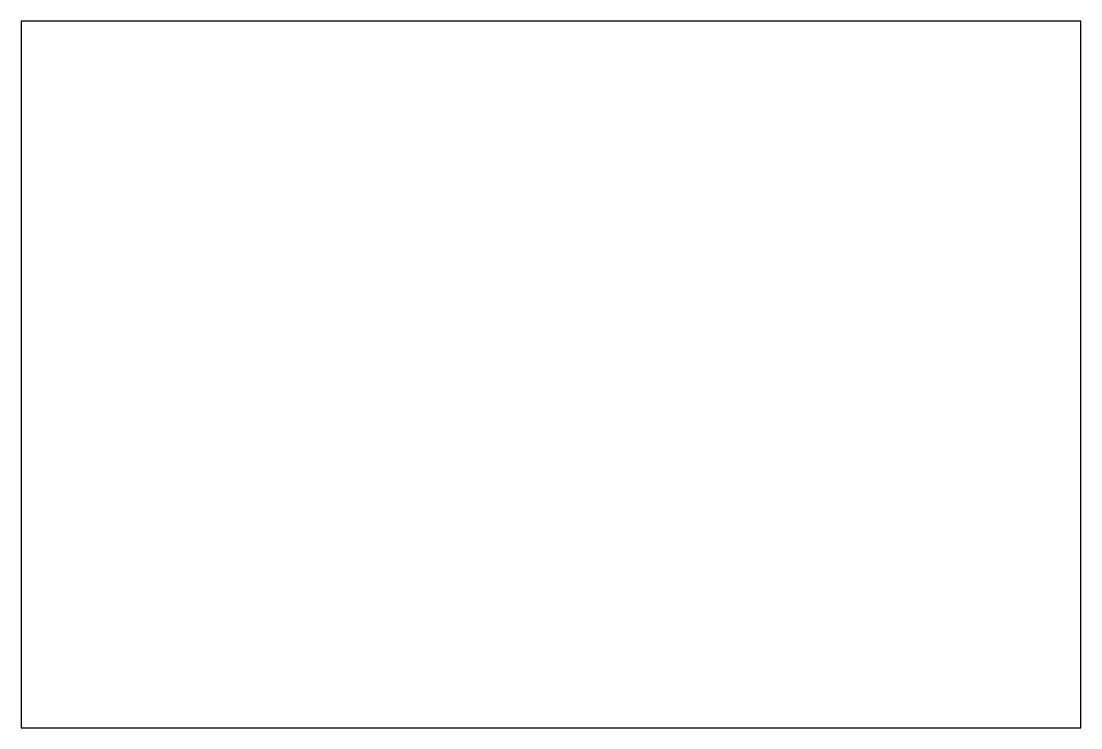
# Model space of a CAD drawing. Header units: millimetres. Extents: x 10 to 40, y 10 to 30.
import ezdxf

# ---------------------------------------------------------------- set-up
doc = ezdxf.new("R2010")
doc.units = ezdxf.units.MM
doc.layers.get('0').update_dxf_attribs({"lineweight": 25})

msp = doc.modelspace()

# ---------------------------------------------------------------- linework, layer by layer
for p, q in [((40, 30), (10, 30)), ((10, 30), (10, 10)), ((40, 10), (40, 30)), ((10, 10), (40, 10))]:
    msp.add_line(p, q)

doc.saveas('drawing.dxf')
